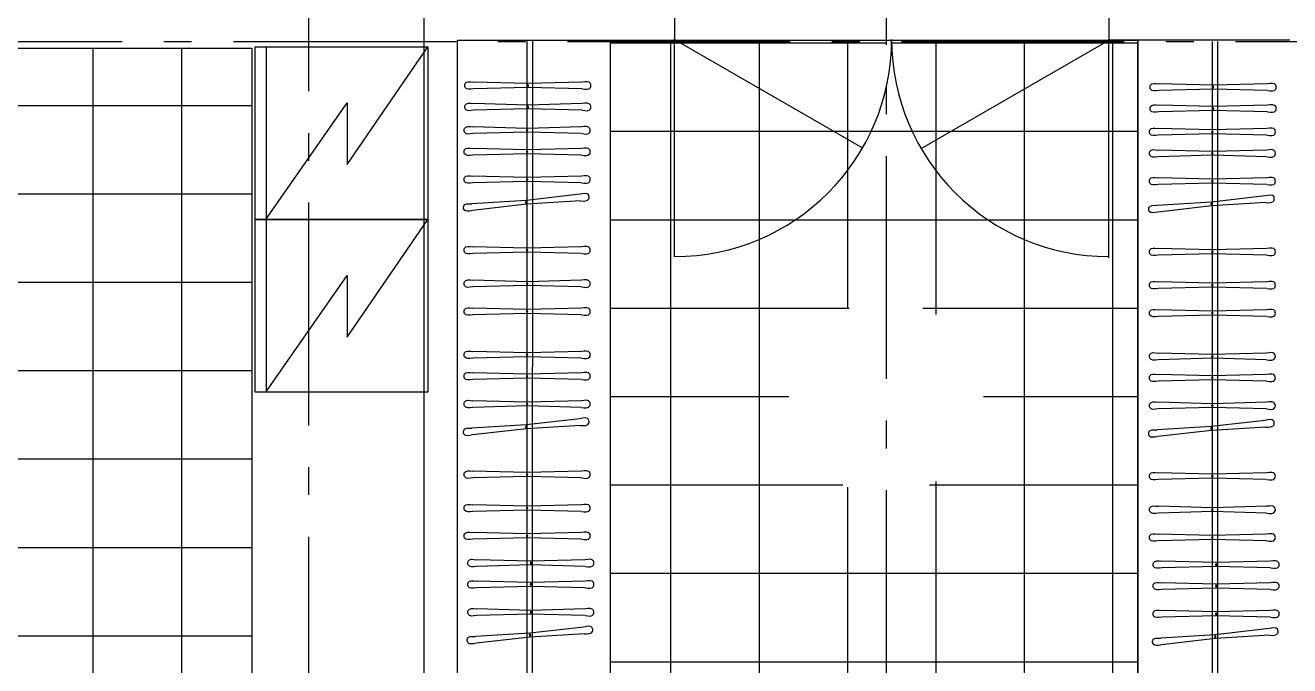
# Model space of a CAD drawing. Extents: x -133165 to 20117, y 15722 to 63536.
# Drawn here: x -120946 to -116404, y 22078 to 24378 of the extents above; entities that cross this region are included whole.
import ezdxf

# ---------------------------------------------------------------- set-up
doc = ezdxf.new("R2010")
doc.units = 0
doc.linetypes.add('GOST2_303_5', pattern=[24, 20, -1.5, 1, -1.5])
doc.linetypes.add('GOST2_303_6', pattern=[12, 8, -1.5, 1, -1.5])
doc.layers.get('0').update_dxf_attribs({"linetype": 'CONTINUOUS'})
for name, color, linetype in [('AXIS', 7, 'GOST2_303_5'), ('FURNITURE', 28, 'CONTINUOUS'), ('HATCH', 8, 'CONTINUOUS'), ('WALL', 5, 'CONTINUOUS'), ('WINDOWS', 8, 'CONTINUOUS')]:
    doc.layers.add(name, color=color, linetype=linetype)

# ---------------------------------------------------------------- blocks, each defined once
blk = doc.blocks.new('*X140')
at = {"layer": 'HATCH', "linetype": 'CONTINUOUS', "ltscale": 100}
for p, q in [((-117833, 24315.1), (-117070.8, 24315.1)), ((-117674, 23966.9), (-117674, 24320.1)), ((-117356.5, 24150.2), (-117356.5, 24320.1)), ((-117757, 23997.6), (-117620.7, 23997.6))]:
    blk.add_line(p, q, dxfattribs=at)
blk = doc.blocks.new('*X141')
at = {"layer": 'HATCH', "linetype": 'CONTINUOUS', "ltscale": 100}
for p, q in [((-117070.8, 24315.1), (-117053.6, 24315.1)), ((-117356.5, 23611.9), (-117356.5, 24150.2)), ((-117620.7, 23997.6), (-117053.6, 23997.6)), ((-117674, 23859.4), (-117674, 23966.9)), ((-117483, 23680.1), (-117053.6, 23680.1))]:
    blk.add_line(p, q, dxfattribs=at)
blk = doc.blocks.new('*X142')
at = {"layer": 'HATCH', "linetype": 'CONTINUOUS', "ltscale": 100}
for p, q in [((-118613.6, 24315.1), (-118591.3, 24315.1)), ((-118309, 23612.6), (-118309, 24152.1)), ((-118613.6, 23997.6), (-118041.4, 23997.6)), ((-117991.5, 23861.7), (-117991.5, 23968.8)), ((-118613.6, 23680.1), (-118184.1, 23680.1))]:
    blk.add_line(p, q, dxfattribs=at)
blk = doc.blocks.new('*X143')
at = {"layer": 'HATCH', "linetype": 'CONTINUOUS', "ltscale": 100}
for p, q in [((-118591.3, 24315.1), (-117853.6, 24315.1)), ((-118309, 24152.1), (-118309, 24320.1)), ((-117991.5, 23968.8), (-117991.5, 24320.1)), ((-118041.4, 23997.6), (-117909.3, 23997.6))]:
    blk.add_line(p, q, dxfattribs=at)
blk = doc.blocks.new('*X144')
at = {"layer": 'HATCH', "linetype": 'CONTINUOUS', "ltscale": 100}
for p, q in [((-121336.8, 21171.1), (-121336.8, 24296.1)), ((-121019.3, 21171.1), (-121019.3, 24296.1)), ((-120701.8, 21171.1), (-120701.8, 24296.1)), ((-120384.3, 21171.1), (-120384.3, 24296.1)), ((-121454.7, 24090.7), (-120132.6, 24090.7)), ((-121454.7, 23773.2), (-120132.6, 23773.2)), ((-121454.7, 23455.7), (-120132.6, 23455.7)), ((-121454.7, 23138.2), (-120132.6, 23138.2)), ((-121454.7, 22820.7), (-120132.6, 22820.7)), ((-121454.7, 22503.2), (-120132.6, 22503.2)), ((-121454.7, 22185.7), (-120132.6, 22185.7)), ((-121454.7, 21868.2), (-120132.6, 21868.2)), ((-121454.7, 21550.7), (-120132.6, 21550.7)), ((-121454.7, 21233.2), (-120132.6, 21233.2))]:
    blk.add_line(p, q, dxfattribs=at)
blk = doc.blocks.new('XOLD')
blk.add_line((171.478, 1105.255), (171.478, 1099.055))
blk.add_lwpolyline([(171.498, 1105.255), (168.583, 1101.065), (168.583, 1103.285), (165.678, 1099.055)])
blk.add_lwpolyline([(165.678, 1099.055), (165.678, 1105.255), (171.878, 1105.255), (171.878, 1099.055)], close=True)
blk = doc.blocks.new('*X208')
at = {"layer": 'HATCH', "linetype": 'CONTINUOUS', "ltscale": 100}
for p, q in [((-117834.2, 24315.1), (-117832.5, 24315.1)), ((-117053.6, 24315.1), (-116948.6, 24315.1)), ((-117039, 21440.1), (-117039, 24325.1)), ((-117853.6, 23997.6), (-117757.3, 23997.6)), ((-117053.6, 23997.6), (-116948.6, 23997.6)), ((-117674, 23339.5), (-117674, 23860.2)), ((-117853.6, 23680.1), (-117487.6, 23680.1)), ((-117053.6, 23680.1), (-116948.6, 23680.1)), ((-117356.5, 21440.1), (-117356.5, 23609.8)), ((-117721.2, 23362.6), (-116948.6, 23362.6)), ((-117504, 23045.1), (-116948.6, 23045.1)), ((-117697.6, 22727.6), (-116948.6, 22727.6)), ((-117674, 21839.8), (-117674, 22739.7)), ((-117853.6, 22410.1), (-116948.6, 22410.1)), ((-117853.6, 22092.6), (-116948.6, 22092.6)), ((-117388.3, 21775.1), (-116948.6, 21775.1)), ((-117388.3, 21457.6), (-116948.6, 21457.6))]:
    blk.add_line(p, q, dxfattribs=at)
blk = doc.blocks.new('*X209')
at = {"layer": 'HATCH', "linetype": 'CONTINUOUS', "ltscale": 100}
for p, q in [((-118843.6, 24315.1), (-118613.6, 24315.1)), ((-118626.5, 21440.1), (-118626.5, 24325.1)), ((-118843.6, 23997.6), (-118613.6, 23997.6)), ((-117908.4, 23997.6), (-117853.6, 23997.6)), ((-117991.5, 23360), (-117991.5, 23860.8)), ((-118843.6, 23680.1), (-118613.6, 23680.1)), ((-118180.8, 23680.1), (-117853.6, 23680.1)), ((-118309, 21839.8), (-118309, 23611.2)), ((-118843.6, 23362.6), (-117985.9, 23362.6)), ((-118843.6, 23045.1), (-118203.1, 23045.1)), ((-118843.6, 22727.6), (-118009.5, 22727.6)), ((-117991.5, 21839.8), (-117991.5, 22719.2)), ((-118843.6, 22410.1), (-117853.6, 22410.1)), ((-118843.6, 22092.6), (-117853.6, 22092.6)), ((-118843.6, 21775.1), (-118398.7, 21775.1)), ((-118843.6, 21457.6), (-118398.7, 21457.6))]:
    blk.add_line(p, q, dxfattribs=at)

msp = doc.modelspace()

# ---------------------------------------------------------------- linework, layer by layer
at = {"layer": 'AXIS', "color": 147, "linetype": 'GOST2_303_6', "ltscale": 100}
for p, q in [((-117853.6, 37108.7), (-117853.6, 16775.3)), ((-119928.6, 36941.5), (-119928.6, 16775.3)), ((-130998.5, 24320.1), (-105614.1, 24320.1))]:
    msp.add_line(p, q, dxfattribs=at)
at = {"layer": 'FURNITURE', "ltscale": 100}
for p, q in [((-119143.6, 20570.8), (-119143.1, 24325.8)), ((-119123.6, 20570.8), (-119123.1, 24325.8)), ((-118843.6, 20565.1), (-118843.6, 24325.1)), ((-116948.6, 20565.1), (-116948.6, 24320.1)), ((-116681.7, 20565.1), (-116681.2, 24320.1)), ((-116661.7, 20565.1), (-116661.2, 24320.1)), ((-119140.6, 24169.1), (-119335.6, 24174.1)), ((-119140.6, 24169.1), (-119335.6, 24174.1)), ((-118945.6, 24174.1), (-119140.6, 24169.1)), ((-118945.6, 24174.1), (-119140.6, 24169.1)), ((-116678.7, 24163.3), (-116873.7, 24168.3)), ((-116678.7, 24163.3), (-116873.7, 24168.3)), ((-116483.7, 24168.3), (-116678.7, 24163.3)), ((-116483.7, 24168.3), (-116678.7, 24163.3)), ((-119140.6, 24155.1), (-119335.6, 24150.1)), ((-119140.6, 24155.1), (-119335.6, 24150.1)), ((-118945.6, 24150.1), (-119140.6, 24155.1)), ((-118945.6, 24150.1), (-119140.6, 24155.1)), ((-116678.7, 24149.3), (-116873.7, 24144.3)), ((-116678.7, 24149.3), (-116873.7, 24144.3)), ((-116483.7, 24144.3), (-116678.7, 24149.3)), ((-116483.7, 24144.3), (-116678.7, 24149.3)), ((-119140.6, 24092), (-119335.6, 24097)), ((-119140.6, 24078), (-119335.6, 24073)), ((-118945.6, 24097), (-119140.6, 24092)), ((-118945.6, 24073), (-119140.6, 24078)), ((-116678.7, 24086.3), (-116873.7, 24091.3)), ((-116483.7, 24091.3), (-116678.7, 24086.3)), ((-116678.7, 24072.3), (-116873.7, 24067.3)), ((-116483.7, 24067.3), (-116678.7, 24072.3)), ((-119143.2, 24008.3), (-119338.2, 24013.3)), ((-119143.2, 24008.3), (-119338.2, 24013.3)), ((-119143.2, 23994.3), (-119338.2, 23989.3)), ((-119143.2, 23994.3), (-119338.2, 23989.3)), ((-118948.2, 24013.3), (-119143.2, 24008.3)), ((-118948.2, 24013.3), (-119143.2, 24008.3)), ((-118948.2, 23989.3), (-119143.2, 23994.3)), ((-118948.2, 23989.3), (-119143.2, 23994.3)), ((-116681.3, 24002.5), (-116876.3, 24007.5)), ((-116681.3, 24002.5), (-116876.3, 24007.5)), ((-116681.3, 23988.5), (-116876.3, 23983.5)), ((-116681.3, 23988.5), (-116876.3, 23983.5)), ((-116486.3, 24007.5), (-116681.3, 24002.5)), ((-116486.3, 24007.5), (-116681.3, 24002.5)), ((-116486.3, 23983.5), (-116681.3, 23988.5)), ((-116486.3, 23983.5), (-116681.3, 23988.5)), ((-119143.2, 23931.3), (-119338.2, 23936.3)), ((-119143.2, 23917.3), (-119338.2, 23912.3)), ((-118948.2, 23936.3), (-119143.2, 23931.3)), ((-118948.2, 23912.3), (-119143.2, 23917.3)), ((-116681.3, 23925.5), (-116876.3, 23930.5)), ((-116681.3, 23911.5), (-116876.3, 23906.5)), ((-116486.3, 23930.5), (-116681.3, 23925.5)), ((-116486.3, 23906.5), (-116681.3, 23911.5)), ((-119143.2, 23831.3), (-119338.2, 23836.3)), ((-119143.2, 23817.3), (-119338.2, 23812.3)), ((-118948.2, 23836.3), (-119143.2, 23831.3)), ((-118948.2, 23812.3), (-119143.2, 23817.3)), ((-116681.3, 23825.5), (-116876.3, 23830.5)), ((-116681.3, 23811.5), (-116876.3, 23806.5)), ((-116486.3, 23830.5), (-116681.3, 23825.5)), ((-116486.3, 23806.5), (-116681.3, 23811.5)), ((-118953.2, 23771.3), (-119147, 23749.3)), ((-116491.2, 23765.5), (-116685.1, 23743.5)), ((-119147, 23749.3), (-119341.7, 23737.3)), ((-119145.8, 23735.4), (-119339.6, 23713.4)), ((-118951.1, 23747.4), (-119145.8, 23735.4)), ((-116685.1, 23743.5), (-116879.8, 23731.5)), ((-116683.9, 23729.6), (-116877.7, 23707.6)), ((-116489.2, 23741.6), (-116683.9, 23729.6)), ((-119143.2, 23577.8), (-119338.2, 23582.8)), ((-119143.2, 23577.8), (-119338.2, 23582.8)), ((-118948.2, 23582.8), (-119143.2, 23577.8)), ((-118948.2, 23582.8), (-119143.2, 23577.8)), ((-116681.3, 23572), (-116876.3, 23577)), ((-116681.3, 23572), (-116876.3, 23577)), ((-116486.3, 23577), (-116681.3, 23572)), ((-116486.3, 23577), (-116681.3, 23572)), ((-119143.2, 23563.8), (-119338.2, 23558.8)), ((-119143.2, 23563.8), (-119338.2, 23558.8)), ((-118948.2, 23558.8), (-119143.2, 23563.8)), ((-118948.2, 23558.8), (-119143.2, 23563.8)), ((-116681.3, 23558), (-116876.3, 23553)), ((-116681.3, 23558), (-116876.3, 23553)), ((-116486.3, 23553), (-116681.3, 23558)), ((-116486.3, 23553), (-116681.3, 23558)), ((-119143.2, 23457.6), (-119338.2, 23462.6)), ((-119143.2, 23443.6), (-119338.2, 23438.6)), ((-118948.2, 23462.6), (-119143.2, 23457.6)), ((-118948.2, 23438.6), (-119143.2, 23443.6)), ((-116681.3, 23451.8), (-116876.3, 23456.8)), ((-116486.3, 23456.8), (-116681.3, 23451.8)), ((-116681.3, 23437.8), (-116876.3, 23432.8)), ((-116486.3, 23432.8), (-116681.3, 23437.8)), ((-119143.2, 23357.6), (-119338.2, 23362.6)), ((-118948.2, 23362.6), (-119143.2, 23357.6)), ((-116681.3, 23351.8), (-116876.3, 23356.8)), ((-116486.3, 23356.8), (-116681.3, 23351.8)), ((-119143.2, 23343.6), (-119338.2, 23338.6)), ((-118948.2, 23338.6), (-119143.2, 23343.6)), ((-116681.3, 23337.8), (-116876.3, 23332.8)), ((-116486.3, 23332.8), (-116681.3, 23337.8)), ((-119143.3, 23202.2), (-119338.3, 23207.2)), ((-119143.3, 23202.2), (-119338.3, 23207.2)), ((-119143.3, 23188.2), (-119338.3, 23183.2)), ((-119143.3, 23188.2), (-119338.3, 23183.2)), ((-118948.3, 23207.2), (-119143.3, 23202.2)), ((-118948.3, 23207.2), (-119143.3, 23202.2)), ((-118948.3, 23183.2), (-119143.3, 23188.2)), ((-118948.3, 23183.2), (-119143.3, 23188.2)), ((-116681.4, 23196.4), (-116876.4, 23201.4)), ((-116681.4, 23196.4), (-116876.4, 23201.4)), ((-116681.4, 23182.4), (-116876.4, 23177.4)), ((-116681.4, 23182.4), (-116876.4, 23177.4)), ((-116486.4, 23201.4), (-116681.4, 23196.4)), ((-116486.4, 23201.4), (-116681.4, 23196.4)), ((-116486.4, 23177.4), (-116681.4, 23182.4)), ((-116486.4, 23177.4), (-116681.4, 23182.4)), ((-119143.3, 23125.1), (-119338.3, 23130.1)), ((-118948.3, 23130.1), (-119143.3, 23125.1)), ((-116681.4, 23119.4), (-116876.4, 23124.4)), ((-116486.4, 23124.4), (-116681.4, 23119.4)), ((-119143.3, 23111.1), (-119338.3, 23106.1)), ((-118948.3, 23106.1), (-119143.3, 23111.1)), ((-116681.4, 23105.4), (-116876.4, 23100.4)), ((-116486.4, 23100.4), (-116681.4, 23105.4)), ((-119143.3, 23025.1), (-119338.3, 23030.1)), ((-119143.3, 23011.1), (-119338.3, 23006.1)), ((-118948.3, 23030.1), (-119143.3, 23025.1)), ((-118948.3, 23006.1), (-119143.3, 23011.1)), ((-116681.4, 23019.4), (-116876.4, 23024.4)), ((-116681.4, 23005.4), (-116876.4, 23000.4)), ((-116486.4, 23024.4), (-116681.4, 23019.4)), ((-116486.4, 23000.4), (-116681.4, 23005.4)), ((-119147.1, 22943.1), (-119341.8, 22931.1)), ((-118953.3, 22965.1), (-119147.1, 22943.1)), ((-118951.2, 22941.2), (-119145.9, 22929.2)), ((-116491.4, 22959.4), (-116685.2, 22937.4)), ((-119145.9, 22929.2), (-119339.7, 22907.2)), ((-116685.2, 22937.4), (-116879.9, 22925.4)), ((-116684, 22923.4), (-116877.8, 22901.5)), ((-116489.3, 22935.4), (-116684, 22923.4)), ((-119143.3, 22771.6), (-119338.3, 22776.6)), ((-119143.3, 22771.6), (-119338.3, 22776.6)), ((-118948.3, 22776.6), (-119143.3, 22771.6)), ((-118948.3, 22776.6), (-119143.3, 22771.6)), ((-116681.4, 22765.8), (-116876.4, 22770.8)), ((-116681.4, 22765.8), (-116876.4, 22770.8)), ((-116486.4, 22770.8), (-116681.4, 22765.8)), ((-116486.4, 22770.8), (-116681.4, 22765.8)), ((-119143.3, 22757.6), (-119338.3, 22752.6)), ((-119143.3, 22757.6), (-119338.3, 22752.6)), ((-118948.3, 22752.6), (-119143.3, 22757.6)), ((-118948.3, 22752.6), (-119143.3, 22757.6)), ((-116681.4, 22751.8), (-116876.4, 22746.8)), ((-116681.4, 22751.8), (-116876.4, 22746.8)), ((-116486.4, 22746.8), (-116681.4, 22751.8)), ((-116486.4, 22746.8), (-116681.4, 22751.8)), ((-119143.3, 22651.4), (-119338.3, 22656.4)), ((-119143.3, 22637.4), (-119338.3, 22632.4)), ((-118948.3, 22656.4), (-119143.3, 22651.4)), ((-118948.3, 22632.4), (-119143.3, 22637.4)), ((-116681.4, 22645.7), (-116876.4, 22650.7)), ((-116681.4, 22631.7), (-116876.4, 22626.7)), ((-116486.4, 22650.7), (-116681.4, 22645.7)), ((-116486.4, 22626.7), (-116681.4, 22631.7)), ((-119143.3, 22551.4), (-119338.3, 22556.4)), ((-119143.3, 22537.4), (-119338.3, 22532.4)), ((-118948.3, 22556.4), (-119143.3, 22551.4)), ((-118948.3, 22532.4), (-119143.3, 22537.4)), ((-116681.4, 22545.7), (-116876.4, 22550.7)), ((-116681.4, 22531.7), (-116876.4, 22526.7)), ((-116486.4, 22550.7), (-116681.4, 22545.7)), ((-116486.4, 22526.7), (-116681.4, 22531.7)), ((-119129.8, 22454.1), (-119324.8, 22459.1)), ((-119129.8, 22454.1), (-119324.8, 22459.1)), ((-118934.8, 22459.1), (-119129.8, 22454.1)), ((-118934.8, 22459.1), (-119129.8, 22454.1)), ((-116667.9, 22448.4), (-116862.9, 22453.4)), ((-116667.9, 22448.4), (-116862.9, 22453.4)), ((-116472.9, 22453.4), (-116667.9, 22448.4)), ((-116472.9, 22453.4), (-116667.9, 22448.4)), ((-119129.8, 22440.1), (-119324.8, 22435.1)), ((-119129.8, 22440.1), (-119324.8, 22435.1)), ((-118934.8, 22435.1), (-119129.8, 22440.1)), ((-118934.8, 22435.1), (-119129.8, 22440.1)), ((-116667.9, 22434.4), (-116862.9, 22429.4)), ((-116667.9, 22434.4), (-116862.9, 22429.4)), ((-116472.9, 22429.4), (-116667.9, 22434.4)), ((-116472.9, 22429.4), (-116667.9, 22434.4)), ((-119129.8, 22377.1), (-119324.8, 22382.1)), ((-119129.8, 22363.1), (-119324.8, 22358.1)), ((-118934.8, 22382.1), (-119129.8, 22377.1)), ((-118934.8, 22358.1), (-119129.8, 22363.1)), ((-116667.9, 22371.3), (-116862.9, 22376.3)), ((-116667.9, 22357.3), (-116862.9, 22352.3)), ((-116472.9, 22376.3), (-116667.9, 22371.3)), ((-116472.9, 22352.3), (-116667.9, 22357.3)), ((-119129.8, 22277.1), (-119324.8, 22282.1)), ((-119129.8, 22263.1), (-119324.8, 22258.1)), ((-118934.8, 22282.1), (-119129.8, 22277.1)), ((-118934.8, 22258.1), (-119129.8, 22263.1)), ((-116667.9, 22271.3), (-116862.9, 22276.3)), ((-116472.9, 22276.3), (-116667.9, 22271.3)), ((-118939.7, 22217.1), (-119133.5, 22195.1)), ((-116667.9, 22257.3), (-116862.9, 22252.3)), ((-116472.9, 22252.3), (-116667.9, 22257.3)), ((-119133.5, 22195.1), (-119328.2, 22183.1)), ((-119132.3, 22181.2), (-119326.1, 22159.2)), ((-118937.6, 22193.2), (-119132.3, 22181.2)), ((-116671.6, 22189.4), (-116866.3, 22177.3)), ((-116670.4, 22175.4), (-116864.2, 22153.4)), ((-116477.8, 22211.3), (-116671.6, 22189.4)), ((-116475.7, 22187.4), (-116670.4, 22175.4))]:
    msp.add_line(p, q, dxfattribs=at)
for points in [[(-119138, 24162.1, 1), (-119143.2, 24162.1, 1)], [(-119138, 24162.1, 1), (-119143.2, 24162.1, 1)], [(-116676.1, 24156.3, 1), (-116681.3, 24156.3, 1)], [(-116676.1, 24156.3, 1), (-116681.3, 24156.3, 1)], [(-119138, 24085, 1), (-119143.2, 24085, 1)], [(-116676.1, 24079.3, 1), (-116681.3, 24079.3, 1)], [(-119140.6, 24001.3, 1), (-119145.9, 24001.3, 1)], [(-119140.6, 24001.3, 1), (-119145.9, 24001.3, 1)], [(-116678.7, 23995.5, 1), (-116684, 23995.5, 1)], [(-116678.7, 23995.5, 1), (-116684, 23995.5, 1)], [(-119140.6, 23924.3, 1), (-119145.9, 23924.3, 1)], [(-116678.7, 23918.5, 1), (-116684, 23918.5, 1)], [(-119140.6, 23824.3, 1), (-119145.9, 23824.3, 1)], [(-116678.7, 23818.5, 1), (-116684, 23818.5, 1)], [(-119143.8, 23742.6, 1), (-119149, 23742.1, 1)], [(-116681.8, 23736.8, 1), (-116687.1, 23736.3, 1)], [(-119140.6, 23570.8, 1), (-119145.9, 23570.8, 1)], [(-119140.6, 23570.8, 1), (-119145.9, 23570.8, 1)], [(-116678.7, 23565, 1), (-116684, 23565, 1)], [(-116678.7, 23565, 1), (-116684, 23565, 1)], [(-119140.6, 23450.6, 1), (-119145.9, 23450.6, 1)], [(-116678.7, 23444.8, 1), (-116684, 23444.8, 1)], [(-119140.6, 23350.6, 1), (-119145.9, 23350.6, 1)], [(-116678.7, 23344.8, 1), (-116684, 23344.8, 1)], [(-119140.7, 23195.2, 1), (-119146, 23195.2, 1)], [(-119140.7, 23195.2, 1), (-119146, 23195.2, 1)], [(-116678.8, 23189.4, 1), (-116684.1, 23189.4, 1)], [(-116678.8, 23189.4, 1), (-116684.1, 23189.4, 1)], [(-119140.7, 23118.1, 1), (-119146, 23118.1, 1)], [(-116678.8, 23112.4, 1), (-116684.1, 23112.4, 1)], [(-119140.7, 23018.1, 1), (-119146, 23018.1, 1)], [(-116678.8, 23012.4, 1), (-116684.1, 23012.4, 1)], [(-119143.9, 22936.4, 1), (-119149.1, 22935.9, 1)], [(-116682, 22930.6, 1), (-116687.2, 22930.2, 1)], [(-119140.7, 22764.6, 1), (-119146, 22764.6, 1)], [(-119140.7, 22764.6, 1), (-119146, 22764.6, 1)], [(-116678.8, 22758.8, 1), (-116684.1, 22758.8, 1)], [(-116678.8, 22758.8, 1), (-116684.1, 22758.8, 1)], [(-119140.7, 22644.4, 1), (-119146, 22644.4, 1)], [(-116678.8, 22638.7, 1), (-116684.1, 22638.7, 1)], [(-119140.7, 22544.4, 1), (-119146, 22544.4, 1)], [(-116678.8, 22538.7, 1), (-116684.1, 22538.7, 1)], [(-119127.2, 22447.1, 1), (-119132.4, 22447.1, 1)], [(-119127.2, 22447.1, 1), (-119132.4, 22447.1, 1)], [(-116665.2, 22441.4, 1), (-116670.5, 22441.4, 1)], [(-116665.2, 22441.4, 1), (-116670.5, 22441.4, 1)], [(-119127.2, 22370.1, 1), (-119132.4, 22370.1, 1)], [(-116665.2, 22364.3, 1), (-116670.5, 22364.3, 1)], [(-119127.2, 22270.1, 1), (-119132.4, 22270.1, 1)], [(-116665.2, 22264.3, 1), (-116670.5, 22264.3, 1)], [(-119130.3, 22188.4, 1), (-119135.5, 22187.9, 1)], [(-116668.4, 22182.6, 1), (-116673.6, 22182.2, 1)]]:
    msp.add_lwpolyline(points, format="xyb", close=True, dxfattribs=at)
for points in [[(-119335.6, 24150.1), (-119348.6, 24148.3), (-119367.5, 24145.7), (-119367.5, 24178.4), (-119348.6, 24175.8), (-119335.6, 24174.1)], [(-119335.6, 24150.1), (-119348.6, 24148.3), (-119367.5, 24145.7), (-119367.5, 24178.4), (-119348.6, 24175.8), (-119335.6, 24174.1)], [(-118945.6, 24150.1), (-118932.7, 24148.3), (-118913.7, 24145.7), (-118913.7, 24178.4), (-118932.7, 24175.8), (-118945.6, 24174.1)], [(-118945.6, 24150.1), (-118932.7, 24148.3), (-118913.7, 24145.7), (-118913.7, 24178.4), (-118932.7, 24175.8), (-118945.6, 24174.1)], [(-116873.7, 24144.3), (-116886.7, 24142.5), (-116905.6, 24139.9), (-116905.6, 24172.7), (-116886.7, 24170.1), (-116873.7, 24168.3)], [(-116873.7, 24144.3), (-116886.7, 24142.5), (-116905.6, 24139.9), (-116905.6, 24172.7), (-116886.7, 24170.1), (-116873.7, 24168.3)], [(-116483.7, 24144.3), (-116470.8, 24142.5), (-116451.8, 24139.9), (-116451.8, 24172.7), (-116470.8, 24170.1), (-116483.7, 24168.3)], [(-116483.7, 24144.3), (-116470.8, 24142.5), (-116451.8, 24139.9), (-116451.8, 24172.7), (-116470.8, 24170.1), (-116483.7, 24168.3)], [(-119335.6, 24073), (-119348.6, 24071.2), (-119367.5, 24068.7), (-119367.5, 24101.4), (-119348.6, 24098.8), (-119335.6, 24097)], [(-118945.6, 24073), (-118932.7, 24071.2), (-118913.7, 24068.7), (-118913.7, 24101.4), (-118932.7, 24098.8), (-118945.6, 24097)], [(-116873.7, 24067.3), (-116886.7, 24065.5), (-116905.6, 24062.9), (-116905.6, 24095.6), (-116886.7, 24093), (-116873.7, 24091.3)], [(-116483.7, 24067.3), (-116470.8, 24065.5), (-116451.8, 24062.9), (-116451.8, 24095.6), (-116470.8, 24093), (-116483.7, 24091.3)], [(-119338.2, 23989.3), (-119351.2, 23987.5), (-119370.1, 23984.9), (-119370.1, 24017.7), (-119351.2, 24015.1), (-119338.2, 24013.3)], [(-119338.2, 23989.3), (-119351.2, 23987.5), (-119370.1, 23984.9), (-119370.1, 24017.7), (-119351.2, 24015.1), (-119338.2, 24013.3)], [(-118948.2, 23989.3), (-118935.3, 23987.5), (-118916.4, 23984.9), (-118916.4, 24017.7), (-118935.3, 24015.1), (-118948.2, 24013.3)], [(-118948.2, 23989.3), (-118935.3, 23987.5), (-118916.4, 23984.9), (-118916.4, 24017.7), (-118935.3, 24015.1), (-118948.2, 24013.3)], [(-116876.3, 23983.5), (-116889.3, 23981.8), (-116908.2, 23979.2), (-116908.2, 24011.9), (-116889.3, 24009.3), (-116876.3, 24007.5)], [(-116876.3, 23983.5), (-116889.3, 23981.8), (-116908.2, 23979.2), (-116908.2, 24011.9), (-116889.3, 24009.3), (-116876.3, 24007.5)], [(-116486.3, 23983.5), (-116473.4, 23981.8), (-116454.4, 23979.2), (-116454.4, 24011.9), (-116473.4, 24009.3), (-116486.3, 24007.5)], [(-116486.3, 23983.5), (-116473.4, 23981.8), (-116454.4, 23979.2), (-116454.4, 24011.9), (-116473.4, 24009.3), (-116486.3, 24007.5)], [(-119338.2, 23912.3), (-119351.2, 23910.5), (-119370.1, 23907.9), (-119370.1, 23940.7), (-119351.2, 23938.1), (-119338.2, 23936.3)], [(-118948.2, 23912.3), (-118935.3, 23910.5), (-118916.4, 23907.9), (-118916.4, 23940.7), (-118935.3, 23938.1), (-118948.2, 23936.3)], [(-116876.3, 23906.5), (-116889.3, 23904.7), (-116908.2, 23902.1), (-116908.2, 23934.9), (-116889.3, 23932.3), (-116876.3, 23930.5)], [(-116486.3, 23906.5), (-116473.4, 23904.7), (-116454.4, 23902.1), (-116454.4, 23934.9), (-116473.4, 23932.3), (-116486.3, 23930.5)], [(-119338.2, 23812.3), (-119351.2, 23810.5), (-119370.1, 23807.9), (-119370.1, 23840.7), (-119351.2, 23838.1), (-119338.2, 23836.3)], [(-118948.2, 23812.3), (-118935.3, 23810.5), (-118916.4, 23807.9), (-118916.4, 23840.7), (-118935.3, 23838.1), (-118948.2, 23836.3)], [(-116876.3, 23806.5), (-116889.3, 23804.7), (-116908.2, 23802.1), (-116908.2, 23834.9), (-116889.3, 23832.3), (-116876.3, 23830.5)], [(-116486.3, 23806.5), (-116473.4, 23804.7), (-116454.4, 23802.1), (-116454.4, 23834.9), (-116473.4, 23832.3), (-116486.3, 23830.5)], [(-118951.1, 23747.4), (-118938, 23746.7), (-118918.9, 23745.8), (-118921.8, 23778.4), (-118940.4, 23774.2), (-118953.2, 23771.3)], [(-116489.2, 23741.6), (-116476.1, 23741), (-116457, 23740), (-116459.9, 23772.6), (-116478.5, 23768.4), (-116491.2, 23765.5)], [(-119339.6, 23713.4), (-119352.3, 23710.5), (-119371, 23706.3), (-119373.8, 23738.9), (-119354.7, 23737.9), (-119341.7, 23737.3)], [(-116877.7, 23707.6), (-116890.4, 23704.7), (-116909.1, 23700.5), (-116911.9, 23733.1), (-116892.8, 23732.2), (-116879.8, 23731.5)], [(-119338.2, 23558.8), (-119351.2, 23557), (-119370.1, 23554.4), (-119370.1, 23587.1), (-119351.2, 23584.6), (-119338.2, 23582.8)], [(-119338.2, 23558.8), (-119351.2, 23557), (-119370.1, 23554.4), (-119370.1, 23587.1), (-119351.2, 23584.6), (-119338.2, 23582.8)], [(-118948.2, 23558.8), (-118935.3, 23557), (-118916.4, 23554.4), (-118916.4, 23587.1), (-118935.3, 23584.6), (-118948.2, 23582.8)], [(-118948.2, 23558.8), (-118935.3, 23557), (-118916.4, 23554.4), (-118916.4, 23587.1), (-118935.3, 23584.6), (-118948.2, 23582.8)], [(-116876.3, 23553), (-116889.3, 23551.2), (-116908.2, 23548.6), (-116908.2, 23581.4), (-116889.3, 23578.8), (-116876.3, 23577)], [(-116876.3, 23553), (-116889.3, 23551.2), (-116908.2, 23548.6), (-116908.2, 23581.4), (-116889.3, 23578.8), (-116876.3, 23577)], [(-116486.3, 23553), (-116473.4, 23551.2), (-116454.4, 23548.6), (-116454.4, 23581.4), (-116473.4, 23578.8), (-116486.3, 23577)], [(-116486.3, 23553), (-116473.4, 23551.2), (-116454.4, 23548.6), (-116454.4, 23581.4), (-116473.4, 23578.8), (-116486.3, 23577)], [(-119338.2, 23438.6), (-119351.2, 23436.8), (-119370.1, 23434.2), (-119370.1, 23467), (-119351.2, 23464.4), (-119338.2, 23462.6)], [(-118948.2, 23438.6), (-118935.3, 23436.8), (-118916.4, 23434.2), (-118916.4, 23467), (-118935.3, 23464.4), (-118948.2, 23462.6)], [(-116876.3, 23432.8), (-116889.3, 23431.1), (-116908.2, 23428.5), (-116908.2, 23461.2), (-116889.3, 23458.6), (-116876.3, 23456.8)], [(-116486.3, 23432.8), (-116473.4, 23431.1), (-116454.4, 23428.5), (-116454.4, 23461.2), (-116473.4, 23458.6), (-116486.3, 23456.8)], [(-119338.2, 23338.6), (-119351.2, 23336.8), (-119370.1, 23334.2), (-119370.1, 23367), (-119351.2, 23364.4), (-119338.2, 23362.6)], [(-118948.2, 23338.6), (-118935.3, 23336.8), (-118916.4, 23334.2), (-118916.4, 23367), (-118935.3, 23364.4), (-118948.2, 23362.6)], [(-116876.3, 23332.8), (-116889.3, 23331.1), (-116908.2, 23328.5), (-116908.2, 23361.2), (-116889.3, 23358.6), (-116876.3, 23356.8)], [(-116486.3, 23332.8), (-116473.4, 23331.1), (-116454.4, 23328.5), (-116454.4, 23361.2), (-116473.4, 23358.6), (-116486.3, 23356.8)], [(-119338.3, 23183.2), (-119351.3, 23181.4), (-119370.2, 23178.8), (-119370.2, 23211.5), (-119351.3, 23208.9), (-119338.3, 23207.2)], [(-119338.3, 23183.2), (-119351.3, 23181.4), (-119370.2, 23178.8), (-119370.2, 23211.5), (-119351.3, 23208.9), (-119338.3, 23207.2)], [(-118948.3, 23183.2), (-118935.4, 23181.4), (-118916.5, 23178.8), (-118916.5, 23211.5), (-118935.4, 23208.9), (-118948.3, 23207.2)], [(-118948.3, 23183.2), (-118935.4, 23181.4), (-118916.5, 23178.8), (-118916.5, 23211.5), (-118935.4, 23208.9), (-118948.3, 23207.2)], [(-116876.4, 23177.4), (-116889.4, 23175.6), (-116908.3, 23173), (-116908.3, 23205.8), (-116889.4, 23203.2), (-116876.4, 23201.4)], [(-116876.4, 23177.4), (-116889.4, 23175.6), (-116908.3, 23173), (-116908.3, 23205.8), (-116889.4, 23203.2), (-116876.4, 23201.4)], [(-116486.4, 23177.4), (-116473.5, 23175.6), (-116454.6, 23173), (-116454.6, 23205.8), (-116473.5, 23203.2), (-116486.4, 23201.4)], [(-116486.4, 23177.4), (-116473.5, 23175.6), (-116454.6, 23173), (-116454.6, 23205.8), (-116473.5, 23203.2), (-116486.4, 23201.4)], [(-119338.3, 23106.1), (-119351.3, 23104.4), (-119370.2, 23101.8), (-119370.2, 23134.5), (-119351.3, 23131.9), (-119338.3, 23130.1)], [(-118948.3, 23106.1), (-118935.4, 23104.4), (-118916.5, 23101.8), (-118916.5, 23134.5), (-118935.4, 23131.9), (-118948.3, 23130.1)], [(-116876.4, 23100.4), (-116889.4, 23098.6), (-116908.3, 23096), (-116908.3, 23128.7), (-116889.4, 23126.1), (-116876.4, 23124.4)], [(-116486.4, 23100.4), (-116473.5, 23098.6), (-116454.6, 23096), (-116454.6, 23128.7), (-116473.5, 23126.1), (-116486.4, 23124.4)], [(-119338.3, 23006.1), (-119351.3, 23004.4), (-119370.2, 23001.8), (-119370.2, 23034.5), (-119351.3, 23031.9), (-119338.3, 23030.1)], [(-118948.3, 23006.1), (-118935.4, 23004.4), (-118916.5, 23001.8), (-118916.5, 23034.5), (-118935.4, 23031.9), (-118948.3, 23030.1)], [(-116876.4, 23000.4), (-116889.4, 22998.6), (-116908.3, 22996), (-116908.3, 23028.7), (-116889.4, 23026.1), (-116876.4, 23024.4)], [(-116486.4, 23000.4), (-116473.5, 22998.6), (-116454.6, 22996), (-116454.6, 23028.7), (-116473.5, 23026.1), (-116486.4, 23024.4)], [(-118951.2, 22941.2), (-118938.1, 22940.6), (-118919, 22939.6), (-118921.9, 22972.3), (-118940.5, 22968), (-118953.3, 22965.1)], [(-116489.3, 22935.4), (-116476.2, 22934.8), (-116457.1, 22933.9), (-116460, 22966.5), (-116478.6, 22962.3), (-116491.4, 22959.4)], [(-119339.7, 22907.2), (-119352.4, 22904.3), (-119371.1, 22900.1), (-119373.9, 22932.7), (-119354.8, 22931.8), (-119341.8, 22931.1)], [(-116877.8, 22901.5), (-116890.5, 22898.6), (-116909.2, 22894.3), (-116912, 22926.9), (-116892.9, 22926), (-116879.9, 22925.4)], [(-119338.3, 22752.6), (-119351.3, 22750.8), (-119370.2, 22748.2), (-119370.2, 22781), (-119351.3, 22778.4), (-119338.3, 22776.6)], [(-119338.3, 22752.6), (-119351.3, 22750.8), (-119370.2, 22748.2), (-119370.2, 22781), (-119351.3, 22778.4), (-119338.3, 22776.6)], [(-118948.3, 22752.6), (-118935.4, 22750.8), (-118916.5, 22748.2), (-118916.5, 22781), (-118935.4, 22778.4), (-118948.3, 22776.6)], [(-118948.3, 22752.6), (-118935.4, 22750.8), (-118916.5, 22748.2), (-118916.5, 22781), (-118935.4, 22778.4), (-118948.3, 22776.6)], [(-116876.4, 22746.8), (-116889.4, 22745.1), (-116908.3, 22742.5), (-116908.3, 22775.2), (-116889.4, 22772.6), (-116876.4, 22770.8)], [(-116876.4, 22746.8), (-116889.4, 22745.1), (-116908.3, 22742.5), (-116908.3, 22775.2), (-116889.4, 22772.6), (-116876.4, 22770.8)], [(-116486.4, 22746.8), (-116473.5, 22745.1), (-116454.6, 22742.5), (-116454.6, 22775.2), (-116473.5, 22772.6), (-116486.4, 22770.8)], [(-116486.4, 22746.8), (-116473.5, 22745.1), (-116454.6, 22742.5), (-116454.6, 22775.2), (-116473.5, 22772.6), (-116486.4, 22770.8)], [(-119338.3, 22632.4), (-119351.3, 22630.7), (-119370.2, 22628.1), (-119370.2, 22660.8), (-119351.3, 22658.2), (-119338.3, 22656.4)], [(-118948.3, 22632.4), (-118935.4, 22630.7), (-118916.5, 22628.1), (-118916.5, 22660.8), (-118935.4, 22658.2), (-118948.3, 22656.4)], [(-116876.4, 22626.7), (-116889.4, 22624.9), (-116908.3, 22622.3), (-116908.3, 22655), (-116889.4, 22652.5), (-116876.4, 22650.7)], [(-116486.4, 22626.7), (-116473.5, 22624.9), (-116454.6, 22622.3), (-116454.6, 22655), (-116473.5, 22652.5), (-116486.4, 22650.7)], [(-119338.3, 22532.4), (-119351.3, 22530.7), (-119370.2, 22528.1), (-119370.2, 22560.8), (-119351.3, 22558.2), (-119338.3, 22556.4)], [(-118948.3, 22532.4), (-118935.4, 22530.7), (-118916.5, 22528.1), (-118916.5, 22560.8), (-118935.4, 22558.2), (-118948.3, 22556.4)], [(-116876.4, 22526.7), (-116889.4, 22524.9), (-116908.3, 22522.3), (-116908.3, 22555), (-116889.4, 22552.5), (-116876.4, 22550.7)], [(-116486.4, 22526.7), (-116473.5, 22524.9), (-116454.6, 22522.3), (-116454.6, 22555), (-116473.5, 22552.5), (-116486.4, 22550.7)], [(-119324.8, 22435.1), (-119337.7, 22433.4), (-119356.7, 22430.8), (-119356.7, 22463.5), (-119337.7, 22460.9), (-119324.8, 22459.1)], [(-119324.8, 22435.1), (-119337.7, 22433.4), (-119356.7, 22430.8), (-119356.7, 22463.5), (-119337.7, 22460.9), (-119324.8, 22459.1)], [(-118934.8, 22435.1), (-118921.8, 22433.4), (-118902.9, 22430.8), (-118902.9, 22463.5), (-118921.8, 22460.9), (-118934.8, 22459.1)], [(-118934.8, 22435.1), (-118921.8, 22433.4), (-118902.9, 22430.8), (-118902.9, 22463.5), (-118921.8, 22460.9), (-118934.8, 22459.1)], [(-116862.9, 22429.4), (-116875.8, 22427.6), (-116894.8, 22425), (-116894.8, 22457.7), (-116875.8, 22455.1), (-116862.9, 22453.4)], [(-116862.9, 22429.4), (-116875.8, 22427.6), (-116894.8, 22425), (-116894.8, 22457.7), (-116875.8, 22455.1), (-116862.9, 22453.4)], [(-116472.9, 22429.4), (-116459.9, 22427.6), (-116441, 22425), (-116441, 22457.7), (-116459.9, 22455.1), (-116472.9, 22453.4)], [(-116472.9, 22429.4), (-116459.9, 22427.6), (-116441, 22425), (-116441, 22457.7), (-116459.9, 22455.1), (-116472.9, 22453.4)], [(-119324.8, 22358.1), (-119337.7, 22356.3), (-119356.7, 22353.7), (-119356.7, 22386.5), (-119337.7, 22383.9), (-119324.8, 22382.1)], [(-118934.8, 22358.1), (-118921.8, 22356.3), (-118902.9, 22353.7), (-118902.9, 22386.5), (-118921.8, 22383.9), (-118934.8, 22382.1)], [(-116862.9, 22352.3), (-116875.8, 22350.6), (-116894.8, 22348), (-116894.8, 22380.7), (-116875.8, 22378.1), (-116862.9, 22376.3)], [(-116472.9, 22352.3), (-116459.9, 22350.6), (-116441, 22348), (-116441, 22380.7), (-116459.9, 22378.1), (-116472.9, 22376.3)], [(-119324.8, 22258.1), (-119337.7, 22256.3), (-119356.7, 22253.7), (-119356.7, 22286.5), (-119337.7, 22283.9), (-119324.8, 22282.1)], [(-118934.8, 22258.1), (-118921.8, 22256.3), (-118902.9, 22253.7), (-118902.9, 22286.5), (-118921.8, 22283.9), (-118934.8, 22282.1)], [(-116862.9, 22252.3), (-116875.8, 22250.6), (-116894.8, 22248), (-116894.8, 22280.7), (-116875.8, 22278.1), (-116862.9, 22276.3)], [(-116472.9, 22252.3), (-116459.9, 22250.6), (-116441, 22248), (-116441, 22280.7), (-116459.9, 22278.1), (-116472.9, 22276.3)], [(-118937.6, 22193.2), (-118924.5, 22192.6), (-118905.5, 22191.6), (-118908.3, 22224.2), (-118926.9, 22220), (-118939.7, 22217.1)], [(-116475.7, 22187.4), (-116462.6, 22186.8), (-116443.6, 22185.9), (-116446.4, 22218.5), (-116465, 22214.2), (-116477.8, 22211.3)], [(-119326.1, 22159.2), (-119338.9, 22156.3), (-119357.5, 22152.1), (-119360.4, 22184.7), (-119341.3, 22183.8), (-119328.2, 22183.1)], [(-116864.2, 22153.4), (-116877, 22150.5), (-116895.6, 22146.3), (-116898.4, 22178.9), (-116879.4, 22178), (-116866.3, 22177.3)]]:
    msp.add_open_spline(points, degree=3, knots=[0, 0, 0, 0, 30.413813, 44.413813, 74.827625, 74.827625, 74.827625, 74.827625], dxfattribs=at)
at = {"layer": 'HATCH', "ltscale": 100}
for p, q in [((-118613.6, 23546.5), (-118613.6, 24330.8)), ((-118613.6, 24327.9), (-117938.1, 23937.9)), ((-117727.8, 23935.8), (-117048.6, 24327.9)), ((-117053.6, 23543.6), (-117053.6, 24327.9))]:
    msp.add_line(p, q, dxfattribs=at)
for points in [[(-118843.6, 24325.1), (-116948.6, 24325.1), (-116948.6, 20565.1), (-118843.6, 20565.1)], [(-121454.7, 24296.1), (-120132.6, 24296.1), (-120132.6, 21171.1), (-121454.7, 21171.1)]]:
    msp.add_lwpolyline(points, close=True, dxfattribs=at)
at = {"layer": 'WALL', "color": 5, "ltscale": 100}
for p, q in [((-119513.6, 20565.1), (-119513.6, 24445.1)), ((-118613.6, 24445.1), (-118613.6, 24325.1)), ((-117053.6, 24445.1), (-117053.6, 24325.1)), ((-119393.6, 24325.1), (-118608.6, 24325.1)), ((-119393.6, 20565.1), (-119393.6, 24325.1)), ((-116403.6, 24325.1), (-117053.6, 24325.1))]:
    msp.add_line(p, q, dxfattribs=at)
at = {"layer": 'WINDOWS', "ltscale": 100}
for centre, start, end in [((-118613.6, 24327.9), 270, 0), ((-117053.6, 24327.9), 180, 270)]:
    msp.add_arc(centre, 780, start, end, dxfattribs=at)

# ---------------------------------------------------------------- block references
at = {"layer": 'FURNITURE', "ltscale": 100, "xscale": 100, "yscale": 100, "zscale": 100, "rotation": 180}
for p in [(-102931.9, 134206.6), (-102931.9, 133586.6)]:
    msp.add_blockref('XOLD', p, dxfattribs=at)
at = {"layer": 'HATCH', "ltscale": 100}
for name in ['*X209', '*X142', '*X143', '*X208', '*X140', '*X141', '*X144']:
    msp.add_blockref(name, (0, 0), dxfattribs=at)

doc.saveas('drawing.dxf')
